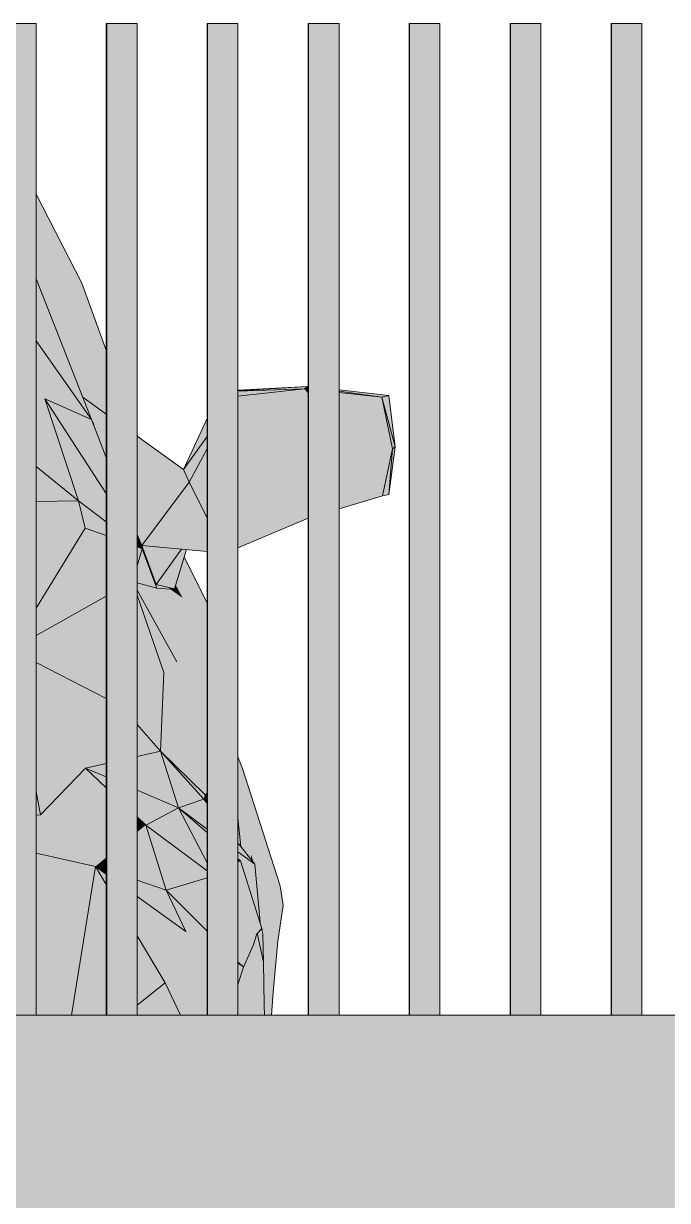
# Model space of a CAD drawing. Header units: millimetres. Extents: x 365175 to 2667127, y -330297 to -162108.
# Drawn here: x 1909133 to 1909769, y -319094 to -317931 of the extents above; entities that cross this region are included whole.
import ezdxf

# ---------------------------------------------------------------- set-up
doc = ezdxf.new("R2010")
doc.units = ezdxf.units.MM
doc.header["$MEASUREMENT"] = 0
doc.layers.add('Cars', color=7, linetype='Continuous')
doc.layers.add('TopoAlt', color=7, linetype='Continuous')

# ---------------------------------------------------------------- blocks, each defined once
blk = doc.blocks.new('Élément de coupe_125_6', base_point=(1445436.1, -319511))
at = {"layer": 'TopoAlt', "linetype": 'Continuous', "lineweight": 0, "true_color": 0x000000}
blk.add_hatch(color=18, dxfattribs=at).paths.add_polyline_path([(1882185.2, -318911), (1882185.2, -319511), (1914672.8, -319511), (1914672.8, -318911)])
at = {"layer": 'TopoAlt', "color": 190, "linetype": 'Continuous', "lineweight": 5, "true_color": 0x8002ff}
blk.add_line((1914672.8, -318911), (1882185.2, -318911), dxfattribs=at)
blk = doc.blocks.new('Élément de coupe_445_6', base_point=(1445436.1, -319511))
at = {"linetype": 'Continuous', "lineweight": 0, "true_color": 0x000000}
for points in [[(1909115.2, -318911), (1909115.5, -318911), (1909115.5, -317931), (1909115.2, -317931)], [(1909115.2, -318911), (1909115.5, -318911), (1909115.5, -317931), (1909115.2, -317931)], [(1909115.5, -318911), (1909145.5, -318911), (1909145.5, -317931), (1909115.5, -317931)]]:
    blk.add_hatch(color=18, dxfattribs=at).paths.add_polyline_path(points)
at = {"color": 18, "linetype": 'Continuous', "lineweight": 5, "true_color": 0x330000}
for p, q in [((1909115.2, -317931), (1909115.5, -317931)), ((1909115.2, -318911), (1909115.2, -317931)), ((1909115.5, -317931), (1909145.5, -317931)), ((1909115.5, -318911), (1909115.5, -317931)), ((1909145.5, -318911), (1909145.5, -317931))]:
    blk.add_line(p, q, dxfattribs=at)
blk = doc.blocks.new('Élément de coupe_446_6', base_point=(1445436.1, -319511))
at = {"linetype": 'Continuous', "lineweight": 0, "true_color": 0x000000}
for points in [[(1909214.9, -318911), (1909215.3, -318911), (1909215.3, -317931), (1909214.9, -317931)], [(1909214.9, -318911), (1909215.3, -318911), (1909215.3, -317931), (1909214.9, -317931)], [(1909215.3, -318911), (1909245.3, -318911), (1909245.3, -317931), (1909215.3, -317931)]]:
    blk.add_hatch(color=18, dxfattribs=at).paths.add_polyline_path(points)
at = {"color": 18, "linetype": 'Continuous', "lineweight": 5, "true_color": 0x330000}
for p, q in [((1909214.9, -317931), (1909215.3, -317931)), ((1909214.9, -318911), (1909214.9, -317931)), ((1909215.3, -317931), (1909245.3, -317931)), ((1909215.3, -318911), (1909215.3, -317931)), ((1909245.3, -318911), (1909245.3, -317931))]:
    blk.add_line(p, q, dxfattribs=at)
blk = doc.blocks.new('Élément de coupe_447_6', base_point=(1445436.1, -319511))
at = {"linetype": 'Continuous', "lineweight": 0, "true_color": 0x000000}
for points in [[(1909314.7, -318911), (1909315, -318911), (1909315, -317931), (1909314.7, -317931)], [(1909314.7, -318911), (1909315, -318911), (1909315, -317931), (1909314.7, -317931)], [(1909315, -318911), (1909345, -318911), (1909345, -317931), (1909315, -317931)]]:
    blk.add_hatch(color=18, dxfattribs=at).paths.add_polyline_path(points)
at = {"color": 18, "linetype": 'Continuous', "lineweight": 5, "true_color": 0x330000}
for p, q in [((1909314.7, -317931), (1909315, -317931)), ((1909314.7, -318911), (1909314.7, -317931)), ((1909315, -317931), (1909345, -317931)), ((1909315, -318911), (1909315, -317931)), ((1909345, -318911), (1909345, -317931))]:
    blk.add_line(p, q, dxfattribs=at)
blk = doc.blocks.new('Élément de coupe_448_6', base_point=(1445436.1, -319511))
at = {"linetype": 'Continuous', "lineweight": 0, "true_color": 0x000000}
for points in [[(1909414.4, -318911), (1909414.8, -318911), (1909414.8, -317931), (1909414.4, -317931)], [(1909414.4, -318911), (1909414.8, -318911), (1909414.8, -317931), (1909414.4, -317931)], [(1909414.8, -318911), (1909444.8, -318911), (1909444.8, -317931), (1909414.8, -317931)]]:
    blk.add_hatch(color=18, dxfattribs=at).paths.add_polyline_path(points)
at = {"color": 18, "linetype": 'Continuous', "lineweight": 5, "true_color": 0x330000}
for p, q in [((1909414.4, -317931), (1909414.8, -317931)), ((1909414.4, -318911), (1909414.4, -317931)), ((1909414.8, -317931), (1909444.8, -317931)), ((1909414.8, -318911), (1909414.8, -317931)), ((1909444.8, -318911), (1909444.8, -317931))]:
    blk.add_line(p, q, dxfattribs=at)
blk = doc.blocks.new('Élément de coupe_449_6', base_point=(1445436.1, -319511))
at = {"linetype": 'Continuous', "lineweight": 0, "true_color": 0x000000}
for points in [[(1909514.2, -318911), (1909514.5, -318911), (1909514.5, -317931), (1909514.2, -317931)], [(1909514.2, -318911), (1909514.5, -318911), (1909514.5, -317931), (1909514.2, -317931)], [(1909514.5, -318911), (1909544.5, -318911), (1909544.5, -317931), (1909514.5, -317931)]]:
    blk.add_hatch(color=18, dxfattribs=at).paths.add_polyline_path(points)
at = {"color": 18, "linetype": 'Continuous', "lineweight": 5, "true_color": 0x330000}
for p, q in [((1909514.2, -317931), (1909514.5, -317931)), ((1909514.2, -318911), (1909514.2, -317931)), ((1909514.5, -317931), (1909544.5, -317931)), ((1909514.5, -318911), (1909514.5, -317931)), ((1909544.5, -318911), (1909544.5, -317931))]:
    blk.add_line(p, q, dxfattribs=at)
blk = doc.blocks.new('Élément de coupe_450_6', base_point=(1445436.1, -319511))
at = {"linetype": 'Continuous', "lineweight": 0, "true_color": 0x000000}
for points in [[(1909614, -318911), (1909614.3, -318911), (1909614.3, -317931), (1909614, -317931)], [(1909614, -318911), (1909614.3, -318911), (1909614.3, -317931), (1909614, -317931)], [(1909614.3, -318911), (1909644.3, -318911), (1909644.3, -317931), (1909614.3, -317931)]]:
    blk.add_hatch(color=18, dxfattribs=at).paths.add_polyline_path(points)
at = {"color": 18, "linetype": 'Continuous', "lineweight": 5, "true_color": 0x330000}
for p, q in [((1909614, -317931), (1909614.3, -317931)), ((1909614, -318911), (1909614, -317931)), ((1909614.3, -317931), (1909644.3, -317931)), ((1909614.3, -318911), (1909614.3, -317931)), ((1909644.3, -318911), (1909644.3, -317931))]:
    blk.add_line(p, q, dxfattribs=at)
blk = doc.blocks.new('Élément de coupe_451_6', base_point=(1445436.1, -319511))
at = {"linetype": 'Continuous', "lineweight": 0, "true_color": 0x000000}
for points in [[(1909713.7, -318911), (1909714, -318911), (1909714, -317931), (1909713.7, -317931)], [(1909713.7, -318911), (1909714, -318911), (1909714, -317931), (1909713.7, -317931)], [(1909714, -318911), (1909744, -318911), (1909744, -317931), (1909714, -317931)]]:
    blk.add_hatch(color=18, dxfattribs=at).paths.add_polyline_path(points)
at = {"color": 18, "linetype": 'Continuous', "lineweight": 5, "true_color": 0x330000}
for p, q in [((1909713.7, -317931), (1909714, -317931)), ((1909713.7, -318911), (1909713.7, -317931)), ((1909714, -317931), (1909744, -317931)), ((1909714, -318911), (1909714, -317931)), ((1909744, -318911), (1909744, -317931))]:
    blk.add_line(p, q, dxfattribs=at)
blk = doc.blocks.new('Élément de coupe_490_6', base_point=(1445436.1, -319511))
at = {"layer": 'Cars', "linetype": 'Continuous', "lineweight": 0, "true_color": 0x000000}
for points in [[(1909145.5, -318099.7), (1909145.5, -318117), (1909190.8, -318187.7)], [(1909190.8, -318187.7), (1909145.5, -318117), (1909145.5, -318145.7), (1909214.9, -318294.3), (1909214.9, -318253.7)], [(1909145.5, -318145.7), (1909145.5, -318167.7), (1909214.9, -318305.2), (1909214.9, -318294.3)], [(1909145.5, -318167.7), (1909145.5, -318180.1), (1909214.9, -318311.4), (1909214.9, -318305.2)], [(1909145.5, -318183.4), (1909200.3, -318322.4), (1909200.8, -318323.1), (1909191.9, -318300.8), (1909191.7, -318300.2), (1909214.9, -318316.9), (1909214.9, -318311.4), (1909145.5, -318180.1)], [(1909145.5, -318183.4), (1909145.5, -318244.4), (1909200.3, -318322.4)], [(1909200.3, -318322.4), (1909145.5, -318244.4), (1909145.5, -318282.9), (1909154.1, -318301.7)], [(1909145.5, -318282.9), (1909145.5, -318300.9), (1909154.1, -318301.7)], [(1909413.6, -318289.7), (1909345, -318293.9), (1909345, -318294.3), (1909410.6, -318291.8)], [(1909345, -318293.2), (1909345, -318293.9), (1909398.8, -318290.6), (1909413.6, -318289.7)], [(1909413.6, -318289.7), (1909410.6, -318291.8), (1909414.4, -318292.2), (1909414.4, -318289.8)], [(1909413.6, -318289.7), (1909414.4, -318289.8), (1909414.4, -318289.8)], [(1909154.1, -318301.7), (1909145.5, -318300.9), (1909145.5, -318368.6), (1909187.5, -318402.6)], [(1909154.1, -318301.7), (1909187.5, -318402.6), (1909214.9, -318423.3), (1909214.9, -318395.5)], [(1909200.3, -318322.4), (1909154.1, -318301.7), (1909214.9, -318395.5), (1909214.9, -318359.8)], [(1909214.9, -318316.9), (1909191.7, -318300.2), (1909191.9, -318300.8), (1909214.9, -318319.1)], [(1909214.9, -318319.1), (1909191.9, -318300.8), (1909200.8, -318323.1), (1909202.5, -318327.2), (1909200.3, -318322.4), (1909214.9, -318359.8)], [(1909410.6, -318291.8), (1909345, -318299.2), (1909345, -318302.9), (1909414.2, -318419.8)], [(1909345, -318294.3), (1909345, -318299.2), (1909410.6, -318291.8)], [(1909410.6, -318291.8), (1909414.2, -318419.8), (1909414.4, -318419.7), (1909414.4, -318297.1)], [(1909410.6, -318291.8), (1909414.4, -318297.1), (1909414.4, -318294.5)], [(1909410.6, -318291.8), (1909414.4, -318294.5), (1909414.4, -318292.2)], [(1909494, -318298.5), (1909444.8, -318293.1), (1909444.8, -318294.2), (1909487.2, -318300.3)], [(1909444.8, -318294.2), (1909444.8, -318295.6), (1909487.2, -318300.3)], [(1909487.2, -318300.3), (1909444.8, -318295.6), (1909444.8, -318315.1), (1909497.6, -318351.1)], [(1909500.2, -318349.2), (1909494, -318298.5), (1909487.2, -318300.3)], [(1909500.2, -318349.2), (1909487.2, -318300.3), (1909497.6, -318351.1)], [(1909345, -318302.9), (1909345, -318449.1), (1909414.2, -318419.8)], [(1909200.8, -318323.1), (1909200.3, -318322.4), (1909202.5, -318327.2)], [(1909202, -318326.9), (1909202.5, -318327.2), (1909200.3, -318322.4)], [(1909291.2, -318371.7), (1909314.7, -318338.9), (1909314.7, -318321.3)], [(1909497.6, -318351.1), (1909444.8, -318315.1), (1909444.8, -318338.8), (1909487.7, -318397.7)], [(1909245.3, -318338.7), (1909246.3, -318339.4), (1909245.3, -318336.7)], [(1909291.2, -318371.7), (1909245.3, -318338.7), (1909245.3, -318343.3), (1909296.7, -318384.3)], [(1909245.3, -318343.3), (1909245.3, -318435.9), (1909249.9, -318446.7), (1909296.7, -318384.3)], [(1909291.2, -318371.7), (1909296.7, -318384.3), (1909314.7, -318351.3), (1909314.7, -318338.9)], [(1909444.8, -318338.8), (1909444.8, -318410.6), (1909487.7, -318397.7)], [(1909296.7, -318384.3), (1909314.7, -318419.3), (1909314.7, -318351.3)], [(1909494.1, -318396.3), (1909497.6, -318351.1), (1909487.7, -318397.7)], [(1909494.1, -318396.3), (1909500.2, -318349.2), (1909497.6, -318351.1)], [(1909145.5, -318368.6), (1909145.5, -318403.4), (1909187.5, -318402.6)], [(1909249.9, -318446.7), (1909314.7, -318452.7), (1909314.7, -318419.3), (1909296.7, -318384.3)], [(1909187.5, -318402.6), (1909145.5, -318403.4), (1909145.5, -318419.7), (1909194.1, -318429.5)], [(1909187.5, -318402.6), (1909194.1, -318429.5), (1909214.9, -318437), (1909214.9, -318423.3)], [(1909145.5, -318419.7), (1909145.5, -318432.4), (1909194.1, -318429.5)], [(1909145.5, -318508.8), (1909145.5, -318535.7), (1909214.9, -318496.9), (1909214.9, -318453.2), (1909194.1, -318429.5)], [(1909145.5, -318508.8), (1909194.1, -318429.5), (1909145.5, -318432.4)], [(1909194.1, -318429.5), (1909214.9, -318453.2), (1909214.9, -318437)], [(1909249.9, -318446.7), (1909245.3, -318435.9), (1909245.3, -318437.3), (1909250.2, -318449.9), (1909261.8, -318481), (1909262.7, -318481.2)], [(1909249.9, -318446.7), (1909245.3, -318435.9), (1909245.3, -318437.3), (1909250.2, -318449.9), (1909261.8, -318481), (1909262.7, -318481.2)], [(1909245.3, -318442.3), (1909250.2, -318449.9), (1909245.3, -318437.3)], [(1909245.3, -318441.6), (1909245.9, -318443.3), (1909250.2, -318449.9), (1909245.3, -318437.3)], [(1909245.3, -318442.3), (1909245.3, -318446.2), (1909250.2, -318449.9)], [(1909245.3, -318446.2), (1909245.3, -318448.1), (1909250.2, -318449.9)], [(1909245.3, -318448.1), (1909245.3, -318466.7), (1909250.2, -318449.9)], [(1909250.2, -318449.9), (1909245.3, -318466.7), (1909245.3, -318483.8), (1909264.7, -318488.8)], [(1909248.2, -318448.4), (1909250.2, -318449.9), (1909245.9, -318443.3)], [(1909248.2, -318448.4), (1909248.5, -318449.1), (1909248.6, -318449.3), (1909250.2, -318449.9)], [(1909250.2, -318449.9), (1909248.6, -318449.3), (1909250, -318450.6)], [(1909289.1, -318450.3), (1909249.9, -318446.7), (1909264.3, -318485.4)], [(1909249.9, -318446.7), (1909275.5, -318469.5), (1909289.1, -318450.3)], [(1909250, -318450.6), (1909263.3, -318487.3), (1909264.4, -318487.9), (1909250.2, -318449.9)], [(1909289.1, -318450.3), (1909264.3, -318485.4), (1909282.2, -318489.5), (1909294.3, -318450.8)], [(1909289.1, -318450.3), (1909275.5, -318469.5), (1909274.7, -318487.8), (1909282.2, -318489.5), (1909294.3, -318450.8)], [(1909278.1, -318490), (1909314.7, -318515.6), (1909314.7, -318503.8), (1909292, -318458.1), (1909282.2, -318489.5), (1909278.3, -318488.6)], [(1909264.7, -318488.8), (1909245.3, -318483.8), (1909245.3, -318490.9), (1909284.5, -318561.6)], [(1909261.8, -318481), (1909264.7, -318488.8), (1909278.1, -318490), (1909277.4, -318488.4), (1909264.3, -318485.4), (1909262.7, -318481.2)], [(1909261.8, -318481), (1909264.7, -318488.8), (1909278.1, -318490), (1909277.4, -318488.4), (1909264.3, -318485.4), (1909262.7, -318481.2)], [(1909278.1, -318490), (1909290.4, -318498.6), (1909283.4, -318485.7), (1909282.2, -318489.5), (1909278.3, -318488.6)], [(1909145.5, -318562.5), (1909214.9, -318597.9), (1909214.9, -318496.9), (1909145.5, -318535.7)], [(1909284.5, -318561.6), (1909245.3, -318490.9), (1909245.3, -318495.9), (1909271.7, -318572.4)], [(1909245.3, -318495.9), (1909245.3, -318592.8), (1909271.7, -318572.4)], [(1909278.1, -318490), (1909264.7, -318488.8), (1909284.5, -318561.6)], [(1909269.8, -318489.2), (1909273.3, -318490.2), (1909279.6, -318506), (1909278.1, -318490)], [(1909277.4, -318488.4), (1909278.1, -318490), (1909278.3, -318488.6)], [(1909277.4, -318488.4), (1909278.1, -318490), (1909278.3, -318488.6)], [(1909278.1, -318490), (1909284.5, -318561.6), (1909314.7, -318531.1), (1909314.7, -318515.6)], [(1909278.1, -318490), (1909279.6, -318506), (1909285.7, -318536.1), (1909289.3, -318556.7), (1909297.8, -318548.1), (1909291.1, -318503.4), (1909290.4, -318498.6)], [(1909284.5, -318561.6), (1909314.7, -318618.9), (1909314.7, -318531.1)], [(1909289.3, -318556.7), (1909293.6, -318578.9), (1909307, -318604.4), (1909297.8, -318548.1)], [(1909145.5, -318562.5), (1909145.5, -318629.9), (1909214.9, -318609.4), (1909214.9, -318597.9)], [(1909271.7, -318572.4), (1909314.7, -318632), (1909314.7, -318618.9), (1909284.5, -318561.6)], [(1909245.3, -318592.8), (1909245.3, -318623.5), (1909268.5, -318650), (1909271.7, -318572.4)], [(1909268.5, -318650), (1909312.3, -318692.8), (1909271.7, -318572.4)], [(1909271.7, -318572.4), (1909312.3, -318692.8), (1909314.7, -318690.6), (1909314.7, -318632)], [(1909293.6, -318578.9), (1909303, -318613.6), (1909304, -318617.1), (1909312.7, -318629.2), (1909310.5, -318618.5), (1909307, -318604.4)], [(1909145.5, -318629.9), (1909145.5, -318639), (1909194.5, -318666.8), (1909214.9, -318630.6), (1909214.9, -318609.4)], [(1909245.3, -318623.5), (1909245.3, -318655.3), (1909268.5, -318650)], [(1909304, -318617.1), (1909314.7, -318644.6), (1909314.7, -318635.2), (1909312.7, -318629.2)], [(1909194.5, -318666.8), (1909145.5, -318639), (1909145.5, -318689.9), (1909149.8, -318712.8)], [(1909194.5, -318666.8), (1909214.9, -318662.2), (1909214.9, -318630.6)], [(1909268.5, -318650), (1909245.3, -318655.3), (1909245.3, -318688.5), (1909286.3, -318706)], [(1909268.5, -318650), (1909286.3, -318706), (1909311.2, -318697.4)], [(1909268.5, -318650), (1909311.2, -318697.4), (1909312.3, -318692.8)], [(1909194.5, -318666.8), (1909214.9, -318675.5), (1909214.9, -318662.2)], [(1909345, -318655.6), (1909345, -318700.4), (1909357.8, -318751.8), (1909349.6, -318667.2)], [(1909194.5, -318666.8), (1909149.8, -318712.8), (1909214.9, -318719.2), (1909214.9, -318686.1)], [(1909194.5, -318666.8), (1909214.9, -318686.1), (1909214.9, -318675.5)], [(1909389.7, -318802.5), (1909349.6, -318667.2), (1909357.8, -318751.8)], [(1909386.5, -318782.1), (1909349.6, -318667.2), (1909387.4, -318787.1)], [(1909387.4, -318787.1), (1909349.6, -318667.2), (1909389.7, -318802.5)], [(1909145.5, -318689.9), (1909145.5, -318713.4), (1909149.8, -318712.8)], [(1909286.3, -318706), (1909245.3, -318688.5), (1909245.3, -318714.8), (1909253.9, -318723)], [(1909286.3, -318706), (1909314.7, -318727.1), (1909314.7, -318701.8), (1909311.2, -318697.4)], [(1909312.3, -318692.8), (1909311.2, -318697.4), (1909314.7, -318701.8), (1909314.7, -318697.9)], [(1909312.3, -318692.8), (1909314.7, -318697.9), (1909314.7, -318690.6)], [(1909286.3, -318706), (1909253.9, -318723), (1909314.7, -318768.3), (1909314.7, -318760.5)], [(1909286.3, -318706), (1909314.7, -318760.5), (1909314.7, -318730.3)], [(1909286.3, -318706), (1909314.7, -318730.3), (1909314.7, -318727.1)], [(1909357.8, -318751.8), (1909345, -318700.4), (1909345, -318716.3), (1909345.9, -318725.5)], [(1909149.8, -318712.8), (1909145.5, -318713.4), (1909145.5, -318750.8), (1909204.2, -318763.9)], [(1909149.8, -318712.8), (1909204.2, -318763.9), (1909214.9, -318755), (1909214.9, -318719.2)], [(1909245.3, -318714.8), (1909245.3, -318722.1), (1909253.9, -318723)], [(1909347.8, -318744.1), (1909345, -318716.3), (1909345, -318740.6)], [(1909245.3, -318722.1), (1909245.3, -318730), (1909253.9, -318723)], [(1909253.9, -318723), (1909245.3, -318730), (1909245.3, -318777.6), (1909273.9, -318787.2)], [(1909253.9, -318723), (1909273.9, -318787.2), (1909314.7, -318775.2), (1909314.7, -318768.3)], [(1909357.8, -318751.8), (1909345.9, -318725.5), (1909347.8, -318744.1), (1909357.7, -318756.8)], [(1909345, -318749.5), (1909361.6, -318761.8), (1909345, -318740.6)], [(1909145.5, -318750.8), (1909145.5, -318777.9), (1909204.2, -318763.9)], [(1909204.2, -318763.9), (1909214.9, -318767.5), (1909214.9, -318755)], [(1909361.6, -318761.8), (1909345, -318749.5), (1909345, -318756.3), (1909347.6, -318758.5)], [(1909357.8, -318751.8), (1909357.7, -318756.8), (1909358.9, -318758.3)], [(1909389.7, -318802.5), (1909357.8, -318751.8), (1909360.5, -318760.4), (1909361.6, -318761.8), (1909361.9, -318765), (1909384.4, -318837.9)], [(1909360.5, -318760.4), (1909357.8, -318751.8), (1909358.9, -318758.3)], [(1909145.5, -318911), (1909180.6, -318911), (1909204.2, -318763.9), (1909145.5, -318777.9)], [(1909180.6, -318911), (1909214.9, -318911), (1909214.9, -318781.8), (1909204.2, -318763.9)], [(1909204.2, -318763.9), (1909214.9, -318781.8), (1909214.9, -318771.6)], [(1909204.2, -318763.9), (1909214.9, -318771.6), (1909214.9, -318767.5)], [(1909345, -318756.3), (1909345, -318760), (1909347.6, -318758.5)], [(1909347.6, -318758.5), (1909345, -318760), (1909345, -318815.4), (1909359.9, -318841.9)], [(1909359.9, -318841.9), (1909363.5, -318830.4), (1909347.6, -318758.5)], [(1909368.6, -318825.1), (1909347.6, -318758.5), (1909363.5, -318830.4)], [(1909361.6, -318761.8), (1909347.6, -318758.5), (1909366.8, -318819.3)], [(1909361.9, -318765), (1909364.4, -318793.2), (1909379.6, -318888.3), (1909384.4, -318837.9)], [(1909273.9, -318787.2), (1909245.3, -318777.6), (1909245.3, -318793.5), (1909293.6, -318828.3)], [(1909273.9, -318787.2), (1909314.7, -318827.9), (1909314.7, -318775.2)], [(1909273.9, -318787.2), (1909293.6, -318828.3), (1909314.7, -318841.4), (1909314.7, -318827.9)], [(1909293.6, -318828.3), (1909245.3, -318793.5), (1909245.3, -318832.4), (1909273.2, -318879)], [(1909379.6, -318888.3), (1909364.4, -318793.2), (1909366.8, -318819.3), (1909368.6, -318825.1), (1909369.4, -318831), (1909370.3, -318858.4), (1909370.4, -318863.1)], [(1909359.9, -318841.9), (1909345, -318815.4), (1909345, -318847), (1909350.3, -318863.5)], [(1909368.6, -318825.1), (1909367.9, -318825.9), (1909369.4, -318831)], [(1909368.6, -318825.1), (1909367.9, -318825.9), (1909369.4, -318831)], [(1909245.3, -318832.4), (1909245.3, -318900.9), (1909273.2, -318879)], [(1909293.6, -318828.3), (1909273.2, -318879), (1909304.2, -318911), (1909314.7, -318911), (1909314.7, -318892.2)], [(1909293.6, -318828.3), (1909314.7, -318892.2), (1909314.7, -318854)], [(1909293.6, -318828.3), (1909314.7, -318854), (1909314.7, -318841.4)], [(1909360.5, -318839.9), (1909364.6, -318867.2), (1909363.6, -318830.3), (1909363.5, -318830.4)], [(1909360.5, -318839.9), (1909364.6, -318867.2), (1909363.6, -318830.3), (1909363.5, -318830.4)], [(1909363.9, -318830), (1909363.6, -318830.3), (1909364.6, -318867.2), (1909370.3, -318858.4)], [(1909363.9, -318830), (1909363.6, -318830.3), (1909364.6, -318867.2), (1909370.3, -318858.4)], [(1909367.9, -318825.9), (1909363.9, -318830), (1909370.3, -318858.4), (1909369.4, -318831)], [(1909367.9, -318825.9), (1909363.9, -318830), (1909370.3, -318858.4), (1909369.4, -318831)], [(1909345, -318847), (1909345, -318858.2), (1909350.3, -318863.5)], [(1909354, -318855.1), (1909364.6, -318867.2), (1909360.5, -318839.9), (1909359.9, -318841.9)], [(1909354, -318855.1), (1909364.6, -318867.2), (1909360.5, -318839.9), (1909359.9, -318841.9)], [(1909350.3, -318863.5), (1909345, -318880.7), (1909345, -318911), (1909345.3, -318911), (1909353.1, -318857.2)], [(1909350.3, -318863.5), (1909345, -318880.7), (1909345, -318911), (1909345.3, -318911), (1909353.1, -318857.2)], [(1909345, -318858.2), (1909345, -318860.2), (1909350.3, -318863.5)], [(1909345, -318860.2), (1909345, -318880.7), (1909350.3, -318863.5)], [(1909345.3, -318911), (1909353.3, -318911), (1909353.5, -318856.3), (1909353.1, -318857.2)], [(1909345.3, -318911), (1909353.3, -318911), (1909353.5, -318856.3), (1909353.1, -318857.2)], [(1909353.5, -318856.3), (1909353.3, -318911), (1909355.6, -318911), (1909353.6, -318856.2)], [(1909353.5, -318856.3), (1909353.3, -318911), (1909355.6, -318911), (1909353.6, -318856.2)], [(1909353.6, -318856.2), (1909355.6, -318911), (1909363.8, -318911), (1909364.6, -318867.2), (1909354, -318855.1)], [(1909353.6, -318856.2), (1909355.6, -318911), (1909363.8, -318911), (1909364.6, -318867.2), (1909354, -318855.1)], [(1909364.6, -318867.2), (1909371, -318900.9), (1909370.3, -318858.4)], [(1909364.6, -318867.2), (1909371, -318900.9), (1909370.3, -318858.4)], [(1909364.6, -318867.2), (1909363.8, -318911), (1909368, -318911)], [(1909364.6, -318867.2), (1909363.8, -318911), (1909368, -318911)], [(1909364.6, -318867.2), (1909368, -318911), (1909371.1, -318911), (1909371, -318900.9)], [(1909364.6, -318867.2), (1909368, -318911), (1909371.1, -318911), (1909371, -318900.9)], [(1909379.6, -318888.3), (1909370.4, -318863.1), (1909371, -318900.9), (1909371.1, -318911), (1909378.1, -318911)], [(1909245.3, -318911), (1909288.3, -318911), (1909273.2, -318879), (1909245.3, -318900.9)], [(1909273.2, -318879), (1909288.3, -318911), (1909304.2, -318911)]]:
    blk.add_hatch(color=18, dxfattribs=at).paths.add_polyline_path(points)
at = {"layer": 'Cars', "color": 7, "linetype": 'Continuous', "lineweight": 5}
for p, q in [((1909190.8, -318187.7), (1909145.5, -318099.7)), ((1909200.3, -318322.4), (1909145.5, -318183.4)), ((1909214.9, -318253.7), (1909190.8, -318187.7)), ((1909200.3, -318322.4), (1909145.5, -318244.4)), ((1909413.6, -318289.7), (1909345, -318293.9)), ((1909345, -318293.2), (1909413.6, -318289.7)), ((1909410.6, -318291.8), (1909413.6, -318289.7)), ((1909414.4, -318289.8), (1909413.6, -318289.7)), ((1909414.4, -318289.8), (1909413.6, -318289.7)), ((1909214.9, -318395.5), (1909154.1, -318301.7)), ((1909154.1, -318301.7), (1909187.5, -318402.6)), ((1909200.3, -318322.4), (1909154.1, -318301.7)), ((1909214.9, -318316.9), (1909191.7, -318300.2)), ((1909410.6, -318291.8), (1909345, -318299.2)), ((1909410.6, -318291.8), (1909345, -318294.3)), ((1909414.4, -318292.2), (1909410.6, -318291.8)), ((1909494, -318298.5), (1909444.8, -318293.1)), ((1909487.2, -318300.3), (1909444.8, -318294.2)), ((1909487.2, -318300.3), (1909444.8, -318295.6)), ((1909487.2, -318300.3), (1909494, -318298.5)), ((1909497.6, -318351.1), (1909487.2, -318300.3)), ((1909500.2, -318349.2), (1909487.2, -318300.3)), ((1909494, -318298.5), (1909500.2, -318349.2)), ((1909200.3, -318322.4), (1909202.5, -318327.2)), ((1909214.9, -318359.8), (1909200.3, -318322.4)), ((1909314.7, -318321.3), (1909291.2, -318371.7)), ((1909246.3, -318339.4), (1909245.3, -318336.7)), ((1909291.2, -318371.7), (1909245.3, -318338.7)), ((1909314.7, -318338.9), (1909291.2, -318371.7)), ((1909314.7, -318351.3), (1909296.7, -318384.3)), ((1909487.7, -318397.7), (1909497.6, -318351.1)), ((1909494.1, -318396.3), (1909500.2, -318349.2)), ((1909494.1, -318396.3), (1909497.6, -318351.1)), ((1909497.6, -318351.1), (1909500.2, -318349.2)), ((1909187.5, -318402.6), (1909145.5, -318368.6)), ((1909291.2, -318371.7), (1909296.7, -318384.3)), ((1909296.7, -318384.3), (1909249.9, -318446.7)), ((1909314.7, -318419.3), (1909296.7, -318384.3)), ((1909187.5, -318402.6), (1909145.5, -318403.4)), ((1909214.9, -318423.3), (1909187.5, -318402.6)), ((1909194.1, -318429.5), (1909187.5, -318402.6)), ((1909444.8, -318410.6), (1909487.7, -318397.7)), ((1909487.7, -318397.7), (1909494.1, -318396.3)), ((1909194.1, -318429.5), (1909145.5, -318508.8)), ((1909214.9, -318437), (1909194.1, -318429.5)), ((1909345, -318449.1), (1909414.2, -318419.8)), ((1909414.2, -318419.8), (1909414.4, -318419.7)), ((1909245.3, -318435.9), (1909249.9, -318446.7)), ((1909250.2, -318449.9), (1909245.3, -318437.3)), ((1909250.2, -318449.9), (1909245.3, -318442.3)), ((1909250.2, -318449.9), (1909245.3, -318446.2)), ((1909250.2, -318449.9), (1909245.3, -318448.1)), ((1909245.3, -318466.7), (1909250.2, -318449.9)), ((1909249.9, -318446.7), (1909314.7, -318452.7)), ((1909249.9, -318446.7), (1909264.3, -318485.4)), ((1909264.7, -318488.8), (1909250.2, -318449.9)), ((1909264.3, -318485.4), (1909289.1, -318450.3)), ((1909282.2, -318489.5), (1909294.3, -318450.8)), ((1909314.7, -318503.8), (1909292, -318458.1)), ((1909245.3, -318483.8), (1909264.7, -318488.8)), ((1909264.3, -318485.4), (1909282.2, -318489.5)), ((1909214.9, -318496.9), (1909145.5, -318535.7)), ((1909284.5, -318561.6), (1909245.3, -318490.9)), ((1909271.7, -318572.4), (1909245.3, -318495.9)), ((1909278.1, -318490), (1909264.7, -318488.8)), ((1909277.4, -318488.4), (1909278.1, -318490)), ((1909214.9, -318597.9), (1909145.5, -318562.5)), ((1909268.5, -318650), (1909271.7, -318572.4)), ((1909268.5, -318650), (1909245.3, -318623.5)), ((1909268.5, -318650), (1909245.3, -318655.3)), ((1909286.3, -318706), (1909268.5, -318650)), ((1909311.2, -318697.4), (1909268.5, -318650)), ((1909312.3, -318692.8), (1909268.5, -318650)), ((1909214.9, -318662.2), (1909194.5, -318666.8)), ((1909349.6, -318667.2), (1909345, -318655.6)), ((1909149.8, -318712.8), (1909194.5, -318666.8)), ((1909214.9, -318686.1), (1909194.5, -318666.8)), ((1909214.9, -318675.5), (1909194.5, -318666.8)), ((1909349.6, -318667.2), (1909386.5, -318782.1)), ((1909149.8, -318712.8), (1909145.5, -318689.9)), ((1909286.3, -318706), (1909245.3, -318688.5)), ((1909311.2, -318697.4), (1909286.3, -318706)), ((1909314.7, -318701.8), (1909311.2, -318697.4)), ((1909314.7, -318697.9), (1909312.3, -318692.8)), ((1909253.9, -318723), (1909286.3, -318706)), ((1909314.7, -318760.5), (1909286.3, -318706)), ((1909314.7, -318730.3), (1909286.3, -318706)), ((1909314.7, -318727.1), (1909286.3, -318706)), ((1909149.8, -318712.8), (1909145.5, -318713.4)), ((1909253.9, -318723), (1909245.3, -318714.8)), ((1909345, -318716.3), (1909347.8, -318744.1)), ((1909273.9, -318787.2), (1909253.9, -318723)), ((1909314.7, -318768.3), (1909253.9, -318723)), ((1909361.6, -318761.8), (1909345, -318740.6)), ((1909204.2, -318763.9), (1909145.5, -318750.8)), ((1909361.6, -318761.8), (1909345, -318749.5)), ((1909180.6, -318911), (1909204.2, -318763.9)), ((1909214.9, -318771.6), (1909204.2, -318763.9)), ((1909214.9, -318767.5), (1909204.2, -318763.9)), ((1909214.9, -318781.8), (1909204.2, -318763.9)), ((1909347.6, -318758.5), (1909345, -318756.3)), ((1909368.6, -318825.1), (1909347.6, -318758.5)), ((1909366.8, -318819.3), (1909361.6, -318761.8)), ((1909273.9, -318787.2), (1909245.3, -318777.6)), ((1909273.9, -318787.2), (1909314.7, -318775.2)), ((1909314.7, -318827.9), (1909273.9, -318787.2)), ((1909293.6, -318828.3), (1909273.9, -318787.2)), ((1909387.4, -318787.1), (1909386.5, -318782.1)), ((1909389.7, -318802.5), (1909387.4, -318787.1)), ((1909293.6, -318828.3), (1909245.3, -318793.5)), ((1909384.4, -318837.9), (1909389.7, -318802.5)), ((1909363.5, -318830.4), (1909368.6, -318825.1)), ((1909368.6, -318825.1), (1909369.4, -318831)), ((1909273.2, -318879), (1909245.3, -318832.4)), ((1909359.9, -318841.9), (1909363.5, -318830.4)), ((1909363.9, -318830), (1909370.3, -318858.4)), ((1909369.4, -318831), (1909370.3, -318858.4)), ((1909350.3, -318863.5), (1909359.9, -318841.9)), ((1909379.6, -318888.3), (1909384.4, -318837.9)), ((1909350.3, -318863.5), (1909345, -318858.2)), ((1909370.3, -318858.4), (1909371, -318900.9)), ((1909345, -318880.7), (1909350.3, -318863.5)), ((1909273.2, -318879), (1909245.3, -318900.9)), ((1909288.3, -318911), (1909273.2, -318879)), ((1909378.1, -318911), (1909379.6, -318888.3)), ((1909371, -318900.9), (1909371.1, -318911))]:
    blk.add_line(p, q, dxfattribs=at)

msp = doc.modelspace()

# ---------------------------------------------------------------- block references
at = {"lineweight": 0}
for name in ['Élément de coupe_445_6', 'Élément de coupe_446_6', 'Élément de coupe_447_6', 'Élément de coupe_448_6', 'Élément de coupe_449_6', 'Élément de coupe_450_6', 'Élément de coupe_451_6']:
    msp.add_blockref(name, (1445436.05, -319510.981), dxfattribs=at)
at = {"layer": 'Cars', "lineweight": 0}
msp.add_blockref('Élément de coupe_490_6', (1445436.05, -319510.981), dxfattribs=at)
at = {"layer": 'TopoAlt', "lineweight": 0}
msp.add_blockref('Élément de coupe_125_6', (1445436.05, -319510.981), dxfattribs=at)

doc.saveas('drawing.dxf')
